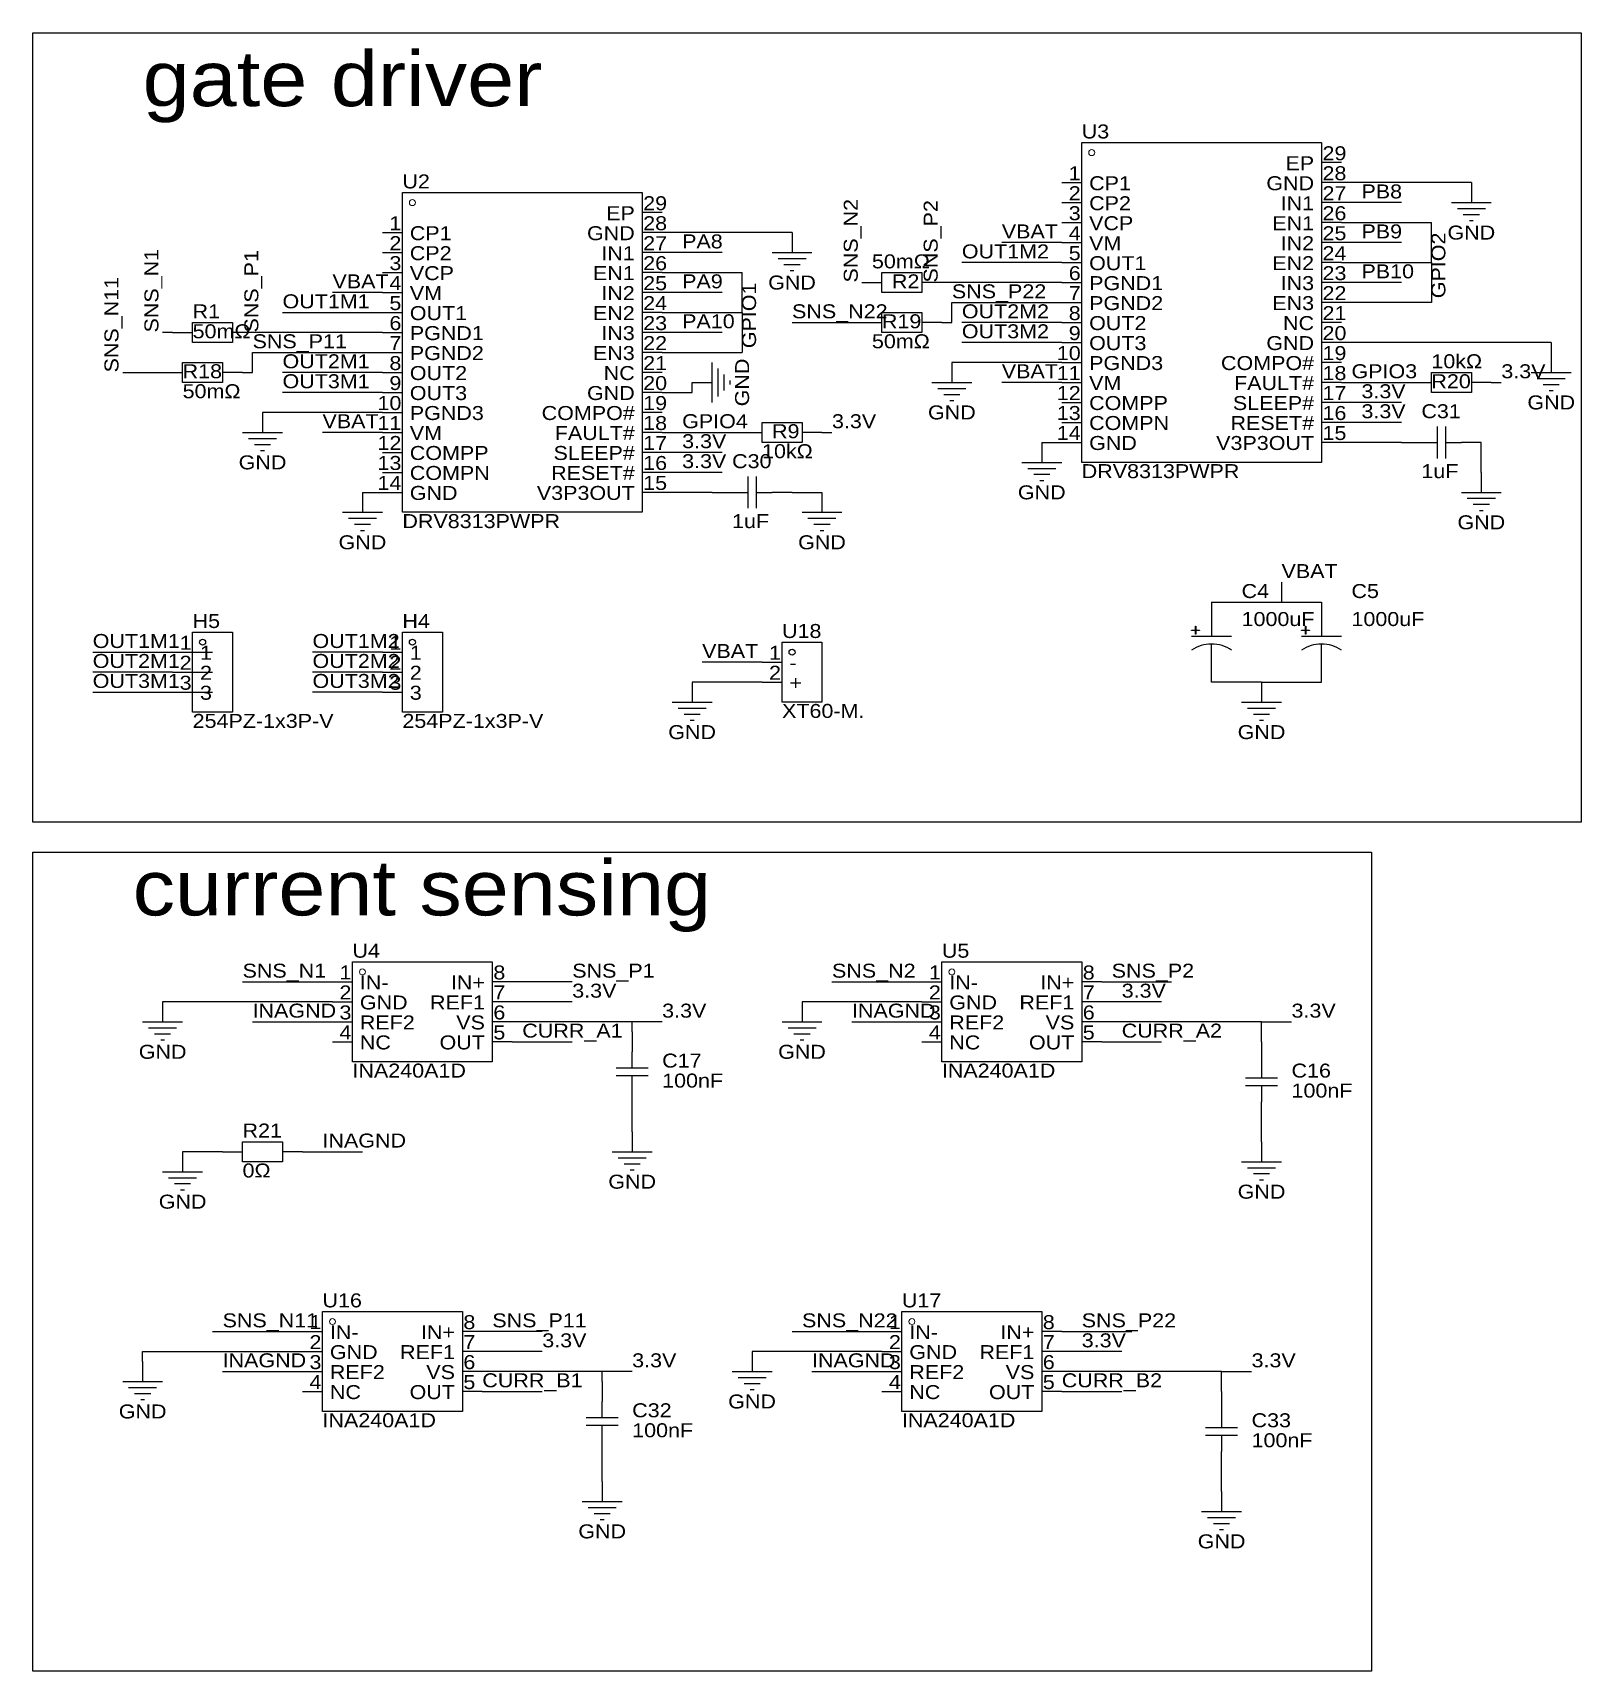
# Model space of a CAD drawing. Header units: millimetres. Extents: x 6 to 415, y 8 to 292.
# Drawn here: x 218.4 to 415.3, y 83.8 to 292.1 of the extents above; entities that cross this region are included whole.
import ezdxf
from ezdxf.enums import TextEntityAlignment as Align

# ---------------------------------------------------------------- set-up
doc = ezdxf.new("R2010")
doc.units = ezdxf.units.MM
doc.header["$MEASUREMENT"] = 0
doc.styles.get("Standard").update_dxf_attribs({"font": 'arial.ttf'})

msp = doc.modelspace()

# ---------------------------------------------------------------- linework, layer by layer
at = {"color": 1, "true_color": 0x000099}
for points in [[(218.44, 292.1), (415.29, 292.1), (415.29, 191.77), (218.44, 191.77)], [(218.44, 187.96), (388.62, 187.96), (388.62, 83.82), (218.44, 83.82)]]:
    msp.add_lwpolyline(points, close=True, dxfattribs=at)
at = {"color": 1, "true_color": 0xa00000}
for points in [[(351.79, 278.13), (382.27, 278.13), (382.27, 237.49), (351.79, 237.49)], [(265.43, 271.78), (295.91, 271.78), (295.91, 231.14), (265.43, 231.14)], [(331.47, 259.08), (326.39, 259.08), (326.39, 261.62), (331.47, 261.62)], [(331.47, 254), (326.39, 254), (326.39, 256.54), (331.47, 256.54)], [(243.84, 252.73), (238.76, 252.73), (238.76, 255.27), (243.84, 255.27)], [(242.57, 247.65), (237.49, 247.65), (237.49, 250.19), (242.57, 250.19)], [(396.24, 248.92), (401.32, 248.92), (401.32, 246.38), (396.24, 246.38)], [(311.15, 242.57), (316.23, 242.57), (316.23, 240.03), (311.15, 240.03)], [(366.27, 216.66), (366.29, 216.66), (366.29, 215.65), (366.27, 215.65)], [(380.24, 216.66), (380.26, 216.66), (380.26, 215.65), (380.24, 215.65)], [(238.76, 215.9), (243.84, 215.9), (243.84, 205.74), (238.76, 205.74)], [(265.43, 215.9), (270.51, 215.9), (270.51, 205.74), (265.43, 205.74)], [(313.69, 214.63), (318.77, 214.63), (318.77, 207.01), (313.69, 207.01)], [(365.76, 216.15), (366.78, 216.15), (366.78, 216.13), (365.76, 216.13)], [(379.73, 216.15), (380.75, 216.15), (380.75, 216.13), (379.73, 216.13)], [(259.08, 173.99), (276.86, 173.99), (276.86, 161.29), (259.08, 161.29)], [(334.01, 173.99), (351.79, 173.99), (351.79, 161.29), (334.01, 161.29)], [(245.11, 151.13), (250.19, 151.13), (250.19, 148.59), (245.11, 148.59)], [(255.27, 129.54), (273.05, 129.54), (273.05, 116.84), (255.27, 116.84)], [(328.93, 129.54), (346.71, 129.54), (346.71, 116.84), (328.93, 116.84)]]:
    msp.add_lwpolyline(points, close=True, dxfattribs=at)
at = {"color": 1, "true_color": 0x880000}
for points in [[(384.81, 275.59), (382.27, 275.59)], [(349.25, 273.05), (351.79, 273.05)], [(384.81, 273.05), (382.27, 273.05)], [(401.32, 273.05), (401.32, 270.51)], [(298.45, 269.24), (295.91, 269.24)], [(349.25, 270.51), (351.79, 270.51)], [(384.81, 270.51), (382.27, 270.51)], [(262.89, 266.7), (265.43, 266.7)], [(298.45, 266.7), (295.91, 266.7)], [(314.96, 266.7), (314.96, 264.16)], [(349.25, 267.97), (351.79, 267.97)], [(384.81, 267.97), (382.27, 267.97)], [(349.25, 265.43), (351.79, 265.43)], [(384.81, 265.43), (382.27, 265.43)], [(262.89, 264.16), (265.43, 264.16)], [(298.45, 264.16), (295.91, 264.16)], [(349.25, 262.89), (351.79, 262.89)], [(384.81, 262.89), (382.27, 262.89)], [(262.89, 261.62), (265.43, 261.62)], [(298.45, 261.62), (295.91, 261.62)], [(323.85, 260.35), (326.39, 260.35)], [(334.01, 260.35), (331.47, 260.35)], [(349.25, 260.35), (351.79, 260.35)], [(384.81, 260.35), (382.27, 260.35)], [(262.89, 259.08), (265.43, 259.08)], [(298.45, 259.08), (295.91, 259.08)], [(262.89, 256.54), (265.43, 256.54)], [(298.45, 256.54), (295.91, 256.54)], [(349.25, 257.81), (351.79, 257.81)], [(384.81, 257.81), (382.27, 257.81)], [(323.85, 255.27), (326.39, 255.27)], [(334.01, 255.27), (331.47, 255.27)], [(349.25, 255.27), (351.79, 255.27)], [(384.81, 255.27), (382.27, 255.27)], [(236.22, 254), (238.76, 254)], [(246.38, 254), (243.84, 254)], [(262.89, 254), (265.43, 254)], [(298.45, 254), (295.91, 254)], [(349.25, 252.73), (351.79, 252.73)], [(384.81, 252.73), (382.27, 252.73)], [(262.89, 251.46), (265.43, 251.46)], [(298.45, 251.46), (295.91, 251.46)], [(335.28, 250.19), (335.28, 247.65)], [(349.25, 250.19), (351.79, 250.19)], [(384.81, 250.19), (382.27, 250.19)], [(411.48, 251.46), (411.48, 248.92)], [(234.95, 248.92), (237.49, 248.92)], [(245.11, 248.92), (242.57, 248.92)], [(262.89, 248.92), (265.43, 248.92)], [(298.45, 248.92), (295.91, 248.92)], [(262.89, 246.38), (265.43, 246.38)], [(298.45, 246.38), (295.91, 246.38)], [(302.26, 247.65), (304.8, 247.65)], [(349.25, 247.65), (351.79, 247.65)], [(384.81, 247.65), (382.27, 247.65)], [(393.7, 247.65), (396.24, 247.65)], [(403.86, 247.65), (401.32, 247.65)], [(247.65, 243.84), (247.65, 241.3)], [(262.89, 243.84), (265.43, 243.84)], [(298.45, 243.84), (295.91, 243.84)], [(349.25, 245.11), (351.79, 245.11)], [(384.81, 245.11), (382.27, 245.11)], [(349.25, 242.57), (351.79, 242.57)], [(384.81, 242.57), (382.27, 242.57)], [(262.89, 241.3), (265.43, 241.3)], [(298.45, 241.3), (295.91, 241.3)], [(308.61, 241.3), (311.15, 241.3)], [(318.77, 241.3), (316.23, 241.3)], [(346.71, 240.03), (346.71, 237.49)], [(349.25, 240.03), (351.79, 240.03)], [(384.81, 240.03), (382.27, 240.03)], [(392.43, 240.03), (394.97, 240.03)], [(402.59, 240.03), (400.05, 240.03)], [(262.89, 238.76), (265.43, 238.76)], [(298.45, 238.76), (295.91, 238.76)], [(262.89, 236.22), (265.43, 236.22)], [(298.45, 236.22), (295.91, 236.22)], [(402.59, 236.22), (402.59, 233.68)], [(260.35, 233.68), (260.35, 231.14)], [(262.89, 233.68), (265.43, 233.68)], [(298.45, 233.68), (295.91, 233.68)], [(304.8, 233.68), (307.34, 233.68)], [(314.96, 233.68), (312.42, 233.68)], [(318.77, 233.68), (318.77, 231.14)], [(368.3, 219.71), (368.3, 215.39)], [(382.27, 219.71), (382.27, 215.39)], [(236.22, 213.36), (238.76, 213.36)], [(262.89, 213.36), (265.43, 213.36)], [(368.3, 209.55), (368.3, 214.38)], [(382.27, 209.55), (382.27, 214.38)], [(236.22, 210.82), (238.76, 210.82)], [(262.89, 210.82), (265.43, 210.82)], [(311.15, 212.09), (313.69, 212.09)], [(302.26, 209.55), (302.26, 207.01)], [(311.15, 209.55), (313.69, 209.55)], [(374.65, 209.55), (374.65, 207.01)], [(236.22, 208.28), (238.76, 208.28)], [(262.89, 208.28), (265.43, 208.28)], [(256.54, 171.45), (259.08, 171.45)], [(279.4, 171.45), (276.86, 171.45)], [(331.47, 171.45), (334.01, 171.45)], [(354.33, 171.45), (351.79, 171.45)], [(234.95, 168.91), (234.95, 166.37)], [(256.54, 168.91), (259.08, 168.91)], [(279.4, 168.91), (276.86, 168.91)], [(316.23, 168.91), (316.23, 166.37)], [(331.47, 168.91), (334.01, 168.91)], [(354.33, 168.91), (351.79, 168.91)], [(256.54, 166.37), (259.08, 166.37)], [(279.4, 166.37), (276.86, 166.37)], [(294.64, 165.1), (294.64, 162.56)], [(331.47, 166.37), (334.01, 166.37)], [(354.33, 166.37), (351.79, 166.37)], [(256.54, 163.83), (259.08, 163.83)], [(279.4, 163.83), (276.86, 163.83)], [(331.47, 163.83), (334.01, 163.83)], [(354.33, 163.83), (351.79, 163.83)], [(374.65, 163.83), (374.65, 161.29)], [(294.64, 154.94), (294.64, 157.48)], [(374.65, 153.67), (374.65, 156.21)], [(294.64, 152.4), (294.64, 149.86)], [(374.65, 151.13), (374.65, 148.59)], [(237.49, 149.86), (237.49, 147.32)], [(242.57, 149.86), (245.11, 149.86)], [(252.73, 149.86), (250.19, 149.86)], [(252.73, 127), (255.27, 127)], [(275.59, 127), (273.05, 127)], [(326.39, 127), (328.93, 127)], [(349.25, 127), (346.71, 127)], [(232.41, 123.19), (232.41, 120.65)], [(252.73, 124.46), (255.27, 124.46)], [(275.59, 124.46), (273.05, 124.46)], [(309.88, 124.46), (309.88, 121.92)], [(326.39, 124.46), (328.93, 124.46)], [(349.25, 124.46), (346.71, 124.46)], [(252.73, 121.92), (255.27, 121.92)], [(275.59, 121.92), (273.05, 121.92)], [(326.39, 121.92), (328.93, 121.92)], [(349.25, 121.92), (346.71, 121.92)], [(252.73, 119.38), (255.27, 119.38)], [(275.59, 119.38), (273.05, 119.38)], [(290.83, 120.65), (290.83, 118.11)], [(326.39, 119.38), (328.93, 119.38)], [(349.25, 119.38), (346.71, 119.38)], [(369.57, 119.38), (369.57, 116.84)], [(290.83, 110.49), (290.83, 113.03)], [(369.57, 109.22), (369.57, 111.76)], [(290.83, 107.95), (290.83, 105.41)], [(369.57, 106.68), (369.57, 104.14)]]:
    msp.add_lwpolyline(points, dxfattribs=at)
at = {"color": 1, "true_color": 0x008800}
for points in [[(401.32, 273.05), (384.81, 273.05)], [(392.43, 270.51), (384.81, 270.51)], [(314.96, 266.7), (298.45, 266.7)], [(384.81, 267.97), (396.24, 267.97)], [(396.24, 262.89), (396.24, 267.97)], [(349.25, 265.43), (341.63, 265.43)], [(392.43, 265.43), (384.81, 265.43)], [(306.07, 264.16), (298.45, 264.16)], [(349.25, 262.89), (336.55, 262.89)], [(384.81, 262.89), (396.24, 262.89)], [(396.24, 262.89), (396.24, 257.81)], [(298.45, 261.62), (308.61, 261.62)], [(308.61, 256.54), (308.61, 261.62)], [(349.25, 260.35), (334.01, 260.35)], [(392.43, 260.35), (384.81, 260.35)], [(262.89, 259.08), (256.54, 259.08)], [(306.07, 259.08), (298.45, 259.08)], [(250.19, 256.54), (262.89, 256.54)], [(298.45, 256.54), (308.61, 256.54)], [(308.61, 256.54), (308.61, 251.46)], [(335.28, 255.27), (335.28, 257.81)], [(335.28, 257.81), (349.25, 257.81)], [(396.24, 257.81), (384.81, 257.81)], [(314.96, 255.27), (323.85, 255.27)], [(334.01, 255.27), (335.28, 255.27)], [(349.25, 255.27), (336.55, 255.27)], [(236.22, 254), (234.95, 254)], [(262.89, 254), (246.38, 254)], [(306.07, 254), (298.45, 254)], [(349.25, 252.73), (336.55, 252.73)], [(411.48, 252.73), (384.81, 252.73)], [(411.48, 252.73), (411.48, 251.46)], [(246.38, 248.92), (246.38, 251.46)], [(246.38, 251.46), (262.89, 251.46)], [(298.45, 251.46), (308.61, 251.46)], [(349.25, 250.19), (335.28, 250.19)], [(229.87, 248.92), (234.95, 248.92)], [(245.11, 248.92), (246.38, 248.92)], [(262.89, 248.92), (250.19, 248.92)], [(262.89, 246.38), (250.19, 246.38)], [(298.45, 246.38), (302.26, 246.38)], [(302.26, 246.38), (302.26, 247.65)], [(349.25, 247.65), (341.63, 247.65)], [(384.81, 247.65), (393.7, 247.65)], [(403.86, 247.65), (405.13, 247.65)], [(262.89, 243.84), (247.65, 243.84)], [(392.43, 245.11), (384.81, 245.11)], [(392.43, 242.57), (384.81, 242.57)], [(262.89, 241.3), (255.27, 241.3)], [(298.45, 241.3), (308.61, 241.3)], [(318.77, 241.3), (320.04, 241.3)], [(346.71, 240.03), (349.25, 240.03)], [(392.43, 240.03), (384.81, 240.03)], [(402.59, 236.22), (402.59, 240.03)], [(306.07, 238.76), (298.45, 238.76)], [(306.07, 236.22), (298.45, 236.22)], [(260.35, 233.68), (262.89, 233.68)], [(304.8, 233.68), (298.45, 233.68)], [(314.96, 233.68), (318.77, 233.68)], [(377.19, 222.25), (377.19, 219.71)], [(368.3, 219.71), (377.19, 219.71)], [(377.19, 219.71), (382.27, 219.71)], [(226.06, 213.36), (236.22, 213.36)], [(236.22, 213.36), (241.3, 213.36)], [(262.89, 213.36), (254, 213.36)], [(236.22, 210.82), (226.06, 210.82)], [(236.22, 210.82), (241.3, 210.82)], [(262.89, 210.82), (254, 210.82)], [(311.15, 212.09), (303.53, 212.09)], [(311.15, 209.55), (302.26, 209.55)], [(374.65, 209.55), (368.3, 209.55)], [(374.65, 209.55), (382.27, 209.55)], [(226.06, 208.28), (236.22, 208.28)], [(236.22, 208.28), (241.3, 208.28)], [(262.89, 208.28), (254, 208.28)], [(245.11, 171.45), (256.54, 171.45)], [(287.02, 171.45), (279.4, 171.45)], [(320.04, 171.45), (331.47, 171.45)], [(354.33, 171.45), (363.22, 171.45)], [(256.54, 168.91), (234.95, 168.91)], [(287.02, 168.91), (279.4, 168.91)], [(331.47, 168.91), (316.23, 168.91)], [(361.95, 168.91), (354.33, 168.91)], [(246.38, 166.37), (256.54, 166.37)], [(294.64, 166.37), (279.4, 166.37)], [(298.45, 166.37), (294.64, 166.37)], [(294.64, 165.1), (294.64, 166.37)], [(322.58, 166.37), (331.47, 166.37)], [(374.65, 166.37), (354.33, 166.37)], [(374.65, 166.37), (378.46, 166.37)], [(374.65, 163.83), (374.65, 166.37)], [(279.4, 163.83), (287.02, 163.83)], [(354.33, 163.83), (361.95, 163.83)], [(294.64, 152.4), (294.64, 154.94)], [(374.65, 151.13), (374.65, 153.67)], [(242.57, 149.86), (237.49, 149.86)], [(252.73, 149.86), (260.35, 149.86)], [(241.3, 127), (252.73, 127)], [(283.21, 127), (275.59, 127)], [(314.96, 127), (326.39, 127)], [(349.25, 127), (358.14, 127)], [(232.41, 123.19), (232.41, 124.46)], [(232.41, 124.46), (252.73, 124.46)], [(283.21, 124.46), (275.59, 124.46)], [(326.39, 124.46), (309.88, 124.46)], [(356.87, 124.46), (349.25, 124.46)], [(242.57, 121.92), (252.73, 121.92)], [(290.83, 121.92), (275.59, 121.92)], [(294.64, 121.92), (290.83, 121.92)], [(290.83, 120.65), (290.83, 121.92)], [(317.5, 121.92), (326.39, 121.92)], [(369.57, 121.92), (349.25, 121.92)], [(369.57, 121.92), (373.38, 121.92)], [(369.57, 119.38), (369.57, 121.92)], [(275.59, 119.38), (283.21, 119.38)], [(349.25, 119.38), (356.87, 119.38)], [(290.83, 107.95), (290.83, 110.49)], [(369.57, 106.68), (369.57, 109.22)]]:
    msp.add_lwpolyline(points, dxfattribs=at)
at = {"color": 1, "true_color": 0xa00000}
for points in [[(398.78, 270.51), (403.86, 270.51)], [(399.54, 269.75), (403.1, 269.75)], [(400.3, 268.99), (402.34, 268.99)], [(401.07, 268.22), (401.57, 268.22)], [(312.42, 264.16), (317.5, 264.16)], [(313.18, 263.4), (316.74, 263.4)], [(313.94, 262.64), (315.98, 262.64)], [(314.71, 261.87), (315.21, 261.87)], [(304.8, 245.11), (304.8, 250.19)], [(305.56, 245.87), (305.56, 249.43)], [(306.32, 246.63), (306.32, 248.67)], [(307.09, 247.4), (307.09, 247.9)], [(408.94, 248.92), (414.02, 248.92)], [(409.7, 248.16), (413.26, 248.16)], [(332.74, 247.65), (337.82, 247.65)], [(333.5, 246.89), (337.06, 246.89)], [(334.26, 246.13), (336.3, 246.13)], [(410.46, 247.4), (412.5, 247.4)], [(411.23, 246.63), (411.73, 246.63)], [(335.03, 245.36), (335.53, 245.36)], [(397, 238), (397, 242.06)], [(398.02, 242.06), (398.02, 238)], [(245.11, 241.3), (250.19, 241.3)], [(245.87, 240.54), (249.43, 240.54)], [(246.63, 239.78), (248.67, 239.78)], [(394.97, 240.03), (397, 240.03)], [(398.02, 240.03), (400.05, 240.03)], [(247.4, 239.01), (247.9, 239.01)], [(344.17, 237.49), (349.25, 237.49)], [(309.37, 231.65), (309.37, 235.71)], [(310.39, 235.71), (310.39, 231.65)], [(344.93, 236.73), (348.49, 236.73)], [(345.69, 235.97), (347.73, 235.97)], [(307.34, 233.68), (309.37, 233.68)], [(310.39, 233.68), (312.42, 233.68)], [(346.46, 235.2), (346.96, 235.2)], [(400.05, 233.68), (405.13, 233.68)], [(400.81, 232.92), (404.37, 232.92)], [(401.57, 232.16), (403.61, 232.16)], [(402.34, 231.39), (402.84, 231.39)], [(257.81, 231.14), (262.89, 231.14)], [(258.57, 230.38), (262.13, 230.38)], [(259.33, 229.62), (261.37, 229.62)], [(316.23, 231.14), (321.31, 231.14)], [(316.99, 230.38), (320.55, 230.38)], [(317.75, 229.62), (319.79, 229.62)], [(260.1, 228.85), (260.6, 228.85)], [(318.52, 228.85), (319.02, 228.85)], [(365.76, 215.39), (370.84, 215.39)], [(379.73, 215.39), (384.81, 215.39)], [(299.72, 207.01), (304.8, 207.01)], [(300.48, 206.25), (304.04, 206.25)], [(372.11, 207.01), (377.19, 207.01)], [(372.87, 206.25), (376.43, 206.25)], [(301.24, 205.49), (303.28, 205.49)], [(302.01, 204.72), (302.51, 204.72)], [(373.63, 205.49), (375.67, 205.49)], [(374.4, 204.72), (374.9, 204.72)], [(232.41, 166.37), (237.49, 166.37)], [(233.17, 165.61), (236.73, 165.61)], [(233.93, 164.85), (235.97, 164.85)], [(313.69, 166.37), (318.77, 166.37)], [(314.45, 165.61), (318.01, 165.61)], [(315.21, 164.85), (317.25, 164.85)], [(234.7, 164.08), (235.2, 164.08)], [(294.64, 160.53), (294.64, 162.56)], [(315.98, 164.08), (316.48, 164.08)], [(292.61, 160.53), (296.67, 160.53)], [(374.65, 161.29), (374.65, 159.26)], [(296.67, 159.51), (292.61, 159.51)], [(294.64, 157.48), (294.64, 159.51)], [(372.62, 159.26), (376.68, 159.26)], [(376.68, 158.24), (372.62, 158.24)], [(374.65, 158.24), (374.65, 156.21)], [(292.1, 149.86), (297.18, 149.86)], [(292.86, 149.1), (296.42, 149.1)], [(293.62, 148.34), (295.66, 148.34)], [(372.11, 148.59), (377.19, 148.59)], [(234.95, 147.32), (240.03, 147.32)], [(235.71, 146.56), (239.27, 146.56)], [(236.47, 145.8), (238.51, 145.8)], [(294.39, 147.57), (294.89, 147.57)], [(372.87, 147.83), (376.43, 147.83)], [(373.63, 147.07), (375.67, 147.07)], [(374.4, 146.3), (374.9, 146.3)], [(237.24, 145.03), (237.74, 145.03)], [(307.34, 121.92), (312.42, 121.92)], [(308.1, 121.16), (311.66, 121.16)], [(229.87, 120.65), (234.95, 120.65)], [(230.63, 119.89), (234.19, 119.89)], [(231.39, 119.13), (233.43, 119.13)], [(308.86, 120.4), (310.9, 120.4)], [(309.63, 119.63), (310.13, 119.63)], [(232.16, 118.36), (232.66, 118.36)], [(290.83, 116.08), (290.83, 118.11)], [(369.57, 116.84), (369.57, 114.81)], [(288.8, 116.08), (292.86, 116.08)], [(292.86, 115.06), (288.8, 115.06)], [(290.83, 113.03), (290.83, 115.06)], [(367.54, 114.81), (371.6, 114.81)], [(371.6, 113.79), (367.54, 113.79)], [(369.57, 113.79), (369.57, 111.76)], [(288.29, 105.41), (293.37, 105.41)], [(289.05, 104.65), (292.61, 104.65)], [(289.81, 103.89), (291.85, 103.89)], [(290.58, 103.12), (291.08, 103.12)], [(367.03, 104.14), (372.11, 104.14)], [(367.79, 103.38), (371.35, 103.38)], [(368.55, 102.62), (370.59, 102.62)], [(369.32, 101.85), (369.82, 101.85)]]:
    msp.add_lwpolyline(points, dxfattribs=at)
at = {"color": 1, "lineweight": 0, "true_color": 0xa00000}
for centre in [(353.06, 276.86), (266.7, 270.51), (260.35, 172.72), (335.28, 172.72), (256.54, 128.27), (330.2, 128.27)]:
    msp.add_circle(centre, 0.381, dxfattribs=at)
at = {"color": 1, "true_color": 0xa00000}
for centre, radius, start, end in [((368.16, 210.24), 4.14, 88.0111, 125.3874), ((368.46, 210.29), 4.09, 54.3617, 92.2399), ((382.13, 210.24), 4.14, 88.0111, 125.3874), ((382.43, 210.29), 4.09, 54.3617, 92.2399)]:
    msp.add_arc(centre, radius, start, end, dxfattribs=at)
at = {"true_color": 0x000000}
for centre in [(240.03, 214.63), (266.7, 214.63), (314.96, 213.36)]:
    msp.add_ellipse(centre, major_axis=(0, 0.381), ratio=1, dxfattribs=at)

# ---------------------------------------------------------------- texts
at = {"color": 1, "true_color": 0x000000, "width": 1.1}
for s, height, p in [('gate driver', 7, (232.41, 280.67)), ('29', 1.778, (382.4, 275.36)), ('28', 1.778, (382.4, 272.82)), ('CP1', 1.778, (352.73, 271.55)), ('29', 1.778, (296.04, 269.01)), ('CP2', 1.778, (352.73, 269.01)), ('27', 1.778, (382.4, 270.28)), ('28', 1.778, (296.04, 266.47)), ('VCP', 1.778, (352.73, 266.47)), ('26', 1.778, (382.4, 267.74)), ('CP1', 1.778, (266.37, 265.2)), ('25', 1.778, (382.4, 265.2)), ('CP2', 1.778, (266.37, 262.66)), ('27', 1.778, (296.04, 263.93)), ('VM', 1.778, (352.73, 263.93)), ('24', 1.778, (382.4, 262.66)), ('VCP', 1.778, (266.37, 260.12)), ('26', 1.778, (296.04, 261.39)), ('OUT1', 1.778, (352.73, 261.39)), ('23', 1.778, (382.4, 260.12)), ('25', 1.778, (296.04, 258.85)), ('PGND1', 1.778, (352.73, 258.85)), ('VM', 1.778, (266.37, 257.58)), ('24', 1.778, (296.04, 256.31)), ('PGND2', 1.778, (352.73, 256.31)), ('22', 1.778, (382.4, 257.58)), ('OUT1', 1.778, (266.37, 255.04)), ('21', 1.778, (382.4, 255.04)), ('PGND1', 1.778, (266.37, 252.5)), ('23', 1.778, (296.04, 253.77)), ('OUT2', 1.778, (352.73, 253.77)), ('20', 1.778, (382.4, 252.5)), ('PGND2', 1.778, (266.37, 249.96)), ('22', 1.778, (296.04, 251.23)), ('OUT3', 1.778, (352.73, 251.23)), ('19', 1.778, (382.4, 249.96)), ('21', 1.778, (296.04, 248.69)), ('PGND3', 1.778, (352.73, 248.69)), ('OUT2', 1.778, (266.37, 247.42)), ('20', 1.778, (296.04, 246.15)), ('VM', 1.778, (352.73, 246.15)), ('18', 1.778, (382.4, 247.42)), ('OUT3', 1.778, (266.37, 244.88)), ('19', 1.778, (296.04, 243.61)), ('COMPP', 1.778, (352.73, 243.61)), ('17', 1.778, (382.4, 244.88)), ('PGND3', 1.778, (266.37, 242.34)), ('16', 1.778, (382.4, 242.34)), ('VM', 1.778, (266.37, 239.8)), ('18', 1.778, (296.04, 241.07)), ('COMPN', 1.778, (352.73, 241.07)), ('15', 1.778, (382.4, 239.8)), ('COMPP', 1.778, (266.37, 237.26)), ('17', 1.778, (296.04, 238.53)), ('GND', 1.778, (352.73, 238.53)), ('16', 1.778, (296.04, 235.99)), ('COMPN', 1.778, (266.37, 234.72)), ('15', 1.778, (296.04, 233.45)), ('GND', 1.778, (266.37, 232.18)), ('1', 1.78, (239.7, 211.86)), ('1', 1.78, (266.37, 211.86)), ('2', 1.78, (239.7, 209.32)), ('2', 1.78, (266.37, 209.32)), ('-', 1.78, (314.63, 210.59)), ('3', 1.78, (239.7, 206.78)), ('3', 1.78, (266.37, 206.78)), ('+', 1.78, (314.63, 208.05)), ('current sensing', 7, (231.14, 177.8)), ('8', 1.78, (276.99, 171.22)), ('8', 1.78, (351.92, 171.22)), ('IN-', 1.778, (260.02, 169.95)), ('7', 1.78, (276.99, 168.68)), ('IN-', 1.778, (334.95, 169.95)), ('7', 1.78, (351.92, 168.68)), ('GND', 1.778, (260.02, 167.41)), ('GND', 1.778, (334.95, 167.41)), ('REF2', 1.778, (260.02, 164.87)), ('6', 1.78, (276.99, 166.14)), ('REF2', 1.778, (334.95, 164.87)), ('6', 1.78, (351.92, 166.14)), ('NC', 1.778, (260.02, 162.33)), ('5', 1.78, (276.99, 163.6)), ('NC', 1.778, (334.95, 162.33)), ('5', 1.78, (351.92, 163.6)), ('IN-', 1.778, (256.21, 125.5)), ('8', 1.78, (273.18, 126.77)), ('IN-', 1.778, (329.87, 125.5)), ('8', 1.78, (346.84, 126.77)), ('GND', 1.778, (256.21, 122.96)), ('7', 1.78, (273.18, 124.23)), ('GND', 1.778, (329.87, 122.96)), ('7', 1.78, (346.84, 124.23)), ('6', 1.78, (273.18, 121.69)), ('6', 1.78, (346.84, 121.69)), ('REF2', 1.778, (256.21, 120.42)), ('5', 1.78, (273.18, 119.15)), ('REF2', 1.778, (329.87, 120.42)), ('5', 1.78, (346.84, 119.15)), ('NC', 1.778, (256.21, 117.88)), ('NC', 1.778, (329.87, 117.88))]:
    msp.add_text(s, height=height, dxfattribs=at).set_placement(p, align=Align.BOTTOM_LEFT)
at = {"color": 1, "true_color": 0x000080, "width": 1.1}
for s, p in [('U3', (351.79, 278.13)), ('U2', (265.43, 271.78)), ('R2', (327.66, 259.08)), ('R1', (238.76, 255.27)), ('R19', (326.39, 254)), ('R18', (237.49, 247.65)), ('R20', (396.24, 246.38)), ('C31', (394.97, 242.57)), ('R9', (312.42, 240.03)), ('C30', (307.34, 236.22)), ('C4', (372.11, 219.71)), ('C5', (386.08, 219.71)), ('H5', (238.76, 215.9)), ('H4', (265.43, 215.9)), ('U18', (313.69, 214.63)), ('U4', (259.08, 173.99)), ('U5', (334.01, 173.99)), ('C17', (298.45, 160.02)), ('C16', (378.46, 158.75)), ('R21', (245.11, 151.13)), ('U16', (255.27, 129.54)), ('U17', (328.93, 129.54)), ('C32', (294.64, 115.57)), ('C33', (373.38, 114.3))]:
    msp.add_text(s, height=1.778, dxfattribs=at).set_placement(p, align=Align.BOTTOM_LEFT)
at = {"color": 1, "true_color": 0x000000, "width": 1.1}
for s, height, p in [('1', 1.78, (351.66, 272.82)), ('EP', 1.778, (381.33, 274.09)), ('GND', 1.778, (381.33, 271.55)), ('2', 1.78, (351.66, 270.28)), ('IN1', 1.778, (381.33, 269.01)), ('1', 1.78, (265.3, 266.47)), ('EP', 1.778, (294.97, 267.74)), ('3', 1.78, (351.66, 267.74)), ('EN1', 1.778, (381.33, 266.47)), ('GND', 1.778, (294.97, 265.2)), ('4', 1.78, (351.66, 265.2)), ('2', 1.78, (265.3, 263.93)), ('IN1', 1.778, (294.97, 262.66)), ('5', 1.78, (351.66, 262.66)), ('IN2', 1.778, (381.33, 263.93)), ('3', 1.78, (265.3, 261.39)), ('6', 1.78, (351.66, 260.12)), ('EN2', 1.778, (381.33, 261.39)), ('4', 1.78, (265.3, 258.85)), ('EN1', 1.778, (294.97, 260.12)), ('IN3', 1.778, (381.33, 258.85)), ('5', 1.78, (265.3, 256.31)), ('IN2', 1.778, (294.97, 257.58)), ('7', 1.78, (351.66, 257.58)), ('EN3', 1.778, (381.33, 256.31)), ('EN2', 1.778, (294.97, 255.04)), ('8', 1.78, (351.66, 255.04)), ('6', 1.78, (265.3, 253.77)), ('IN3', 1.778, (294.97, 252.5)), ('9', 1.78, (351.66, 252.5)), ('NC', 1.778, (381.33, 253.77)), ('7', 1.78, (265.3, 251.23)), ('EN3', 1.778, (294.97, 249.96)), ('10', 1.778, (351.66, 249.96)), ('GND', 1.778, (381.33, 251.23)), ('8', 1.78, (265.3, 248.69)), ('COMPO#', 1.778, (381.33, 248.69)), ('9', 1.78, (265.3, 246.15)), ('NC', 1.778, (294.97, 247.42)), ('11', 1.778, (351.66, 247.42)), ('FAULT#', 1.778, (381.33, 246.15)), ('10', 1.778, (265.3, 243.61)), ('GND', 1.778, (294.97, 244.88)), ('12', 1.778, (351.66, 244.88)), ('SLEEP#', 1.778, (381.33, 243.61)), ('COMPO#', 1.778, (294.97, 242.34)), ('13', 1.778, (351.66, 242.34)), ('11', 1.778, (265.3, 241.07)), ('FAULT#', 1.778, (294.97, 239.8)), ('14', 1.778, (351.66, 239.8)), ('RESET#', 1.778, (381.33, 241.07)), ('12', 1.778, (265.3, 238.53)), ('SLEEP#', 1.778, (294.97, 237.26)), ('V3P3OUT', 1.778, (381.33, 238.53)), ('13', 1.778, (265.3, 235.99)), ('14', 1.778, (265.3, 233.45)), ('RESET#', 1.778, (294.97, 234.72)), ('V3P3OUT', 1.778, (294.97, 232.18)), ('1', 1.78, (238.63, 213.13)), ('1', 1.78, (265.3, 213.13)), ('2', 1.78, (238.63, 210.59)), ('2', 1.78, (265.3, 210.59)), ('1', 1.78, (313.56, 211.86)), ('3', 1.78, (238.63, 208.05)), ('3', 1.78, (265.3, 208.05)), ('2', 1.78, (313.56, 209.32)), ('1', 1.78, (258.95, 171.22)), ('1', 1.78, (333.88, 171.22)), ('2', 1.78, (258.95, 168.68)), ('IN+', 1.778, (275.92, 169.95)), ('2', 1.78, (333.88, 168.68)), ('IN+', 1.778, (350.85, 169.95)), ('REF1', 1.778, (275.92, 167.41)), ('REF1', 1.778, (350.85, 167.41)), ('3', 1.78, (258.95, 166.14)), ('VS', 1.778, (275.92, 164.87)), ('3', 1.78, (333.88, 166.14)), ('VS', 1.778, (350.85, 164.87)), ('4', 1.78, (258.95, 163.6)), ('OUT', 1.778, (275.92, 162.33)), ('4', 1.78, (333.88, 163.6)), ('OUT', 1.778, (350.85, 162.33)), ('1', 1.78, (255.14, 126.77)), ('IN+', 1.778, (272.11, 125.5)), ('1', 1.78, (328.8, 126.77)), ('IN+', 1.778, (345.77, 125.5)), ('2', 1.78, (255.14, 124.23)), ('REF1', 1.778, (272.11, 122.96)), ('2', 1.78, (328.8, 124.23)), ('REF1', 1.778, (345.77, 122.96)), ('3', 1.78, (255.14, 121.69)), ('3', 1.78, (328.8, 121.69)), ('4', 1.78, (255.14, 119.15)), ('VS', 1.778, (272.11, 120.42)), ('4', 1.78, (328.8, 119.15)), ('VS', 1.778, (345.77, 120.42)), ('OUT', 1.778, (272.11, 117.88)), ('OUT', 1.778, (345.77, 117.88))]:
    msp.add_text(s, height=height, dxfattribs=at).set_placement(p, align=Align.BOTTOM_RIGHT)
at = {"color": 1, "true_color": 0x0000ff, "width": 1.1}
for s, p in [('PB8', (387.35, 270.51)), ('VBAT', (341.63, 265.43)), ('PB9', (387.35, 265.43)), ('PA8', (300.99, 264.16)), ('OUT1M2', (336.55, 262.89)), ('50mΩ', (325.12, 261.62)), ('PB10', (387.35, 260.35)), ('VBAT', (256.54, 259.08)), ('PA9', (300.99, 259.08)), ('OUT1M1', (250.19, 256.54)), ('SNS_P22', (335.28, 257.81)), ('PA10', (300.99, 254)), ('SNS_N22', (314.96, 255.27)), ('OUT2M2', (336.55, 255.27)), ('50mΩ', (238.76, 252.73)), ('OUT3M2', (336.55, 252.73)), ('SNS_P11', (246.38, 251.46)), ('50mΩ', (325.12, 251.46)), ('OUT2M1', (250.19, 248.92)), ('VBAT', (341.63, 247.65)), ('GPIO3', (386.08, 247.65)), ('10kΩ', (396.24, 248.92)), ('3.3V', (405.13, 247.65)), ('OUT3M1', (250.19, 246.38)), ('50mΩ', (237.49, 245.11)), ('3.3V', (387.35, 245.11)), ('3.3V', (387.35, 242.57)), ('VBAT', (255.27, 241.3)), ('GPIO4', (300.99, 241.3)), ('3.3V', (320.04, 241.3)), ('3.3V', (300.99, 238.76)), ('10kΩ', (311.15, 237.49)), ('3.3V', (300.99, 236.22)), ('DRV8313PWPR', (351.79, 234.95)), ('1uF', (394.97, 234.95)), ('DRV8313PWPR', (265.43, 228.6)), ('1uF', (307.34, 228.6)), ('VBAT', (377.19, 222.25)), ('1000uF', (372.11, 216.15)), ('1000uF', (386.08, 216.15)), ('OUT1M1', (226.06, 213.36)), ('OUT1M2', (254, 213.36)), ('OUT2M1', (226.06, 210.82)), ('OUT2M2', (254, 210.82)), ('VBAT', (303.53, 212.09)), ('OUT3M1', (226.06, 208.28)), ('OUT3M2', (254, 208.28)), ('XT60-M.', (313.69, 204.47)), ('254PZ-1x3P-V', (238.76, 203.2)), ('254PZ-1x3P-V', (265.43, 203.2)), ('SNS_N1', (245.11, 171.45)), ('SNS_P1', (287.02, 171.45)), ('SNS_N2', (320.04, 171.45)), ('SNS_P2', (355.6, 171.45)), ('3.3V', (287.02, 168.91)), ('3.3V', (356.87, 168.91)), ('INAGND', (246.38, 166.37)), ('3.3V', (298.45, 166.37)), ('INAGND', (322.58, 166.37)), ('3.3V', (378.46, 166.37)), ('CURR_A1', (280.67, 163.83)), ('CURR_A2', (356.87, 163.83)), ('INA240A1D', (259.08, 158.75)), ('INA240A1D', (334.01, 158.75)), ('100nF', (298.45, 157.48)), ('100nF', (378.46, 156.21)), ('INAGND', (255.27, 149.86)), ('0Ω', (245.11, 146.05)), ('SNS_N11', (242.57, 127)), ('SNS_P11', (276.86, 127)), ('SNS_N22', (316.23, 127)), ('SNS_P22', (351.79, 127)), ('3.3V', (283.21, 124.46)), ('3.3V', (351.79, 124.46)), ('INAGND', (242.57, 121.92)), ('3.3V', (294.64, 121.92)), ('INAGND', (317.5, 121.92)), ('3.3V', (373.38, 121.92)), ('CURR_B1', (275.59, 119.38)), ('CURR_B2', (349.25, 119.38)), ('INA240A1D', (255.27, 114.3)), ('INA240A1D', (328.93, 114.3)), ('100nF', (294.64, 113.03)), ('100nF', (373.38, 111.76))]:
    msp.add_text(s, height=1.778, dxfattribs=at).set_placement(p, align=Align.BOTTOM_LEFT)
for s, p in [('SNS_N2', (323.85, 260.35)), ('SNS_P2', (334.01, 260.35)), ('SNS_N1', (234.95, 254)), ('SNS_P1', (247.65, 254)), ('SNS_N11', (229.87, 248.92))]:
    msp.add_text(s, height=1.778, rotation=90, dxfattribs=at).set_placement(p, align=Align.BOTTOM_LEFT)
at = {"color": 1, "true_color": 0x000080, "width": 1.1}
for p in [(401.32, 266.7), (314.96, 260.35), (411.48, 245.11), (335.28, 243.84), (247.65, 237.49), (346.71, 233.68), (402.59, 229.87), (260.35, 227.33), (318.77, 227.33), (302.26, 203.2), (374.65, 203.2), (234.95, 162.56), (316.23, 162.56), (294.64, 146.05), (237.49, 143.51), (374.65, 144.78), (309.88, 118.11), (232.41, 116.84), (290.83, 101.6), (369.57, 100.33)]:
    msp.add_text('GND', height=1.778, dxfattribs=at).set_placement(p, align=Align.MIDDLE_CENTER)
at = {"color": 1, "true_color": 0x0000ff, "width": 1.1}
for s, p in [('GPIO2', (396.24, 266.7)), ('GPIO1', (308.61, 260.35))]:
    msp.add_text(s, height=1.778, rotation=90, dxfattribs=at).set_placement(p, align=Align.TOP_RIGHT)
at = {"color": 1, "true_color": 0x000080, "width": 1.1}
msp.add_text('GND', height=1.778, rotation=90, dxfattribs=at).set_placement((308.61, 247.65), align=Align.MIDDLE_CENTER)

doc.saveas('drawing.dxf')
